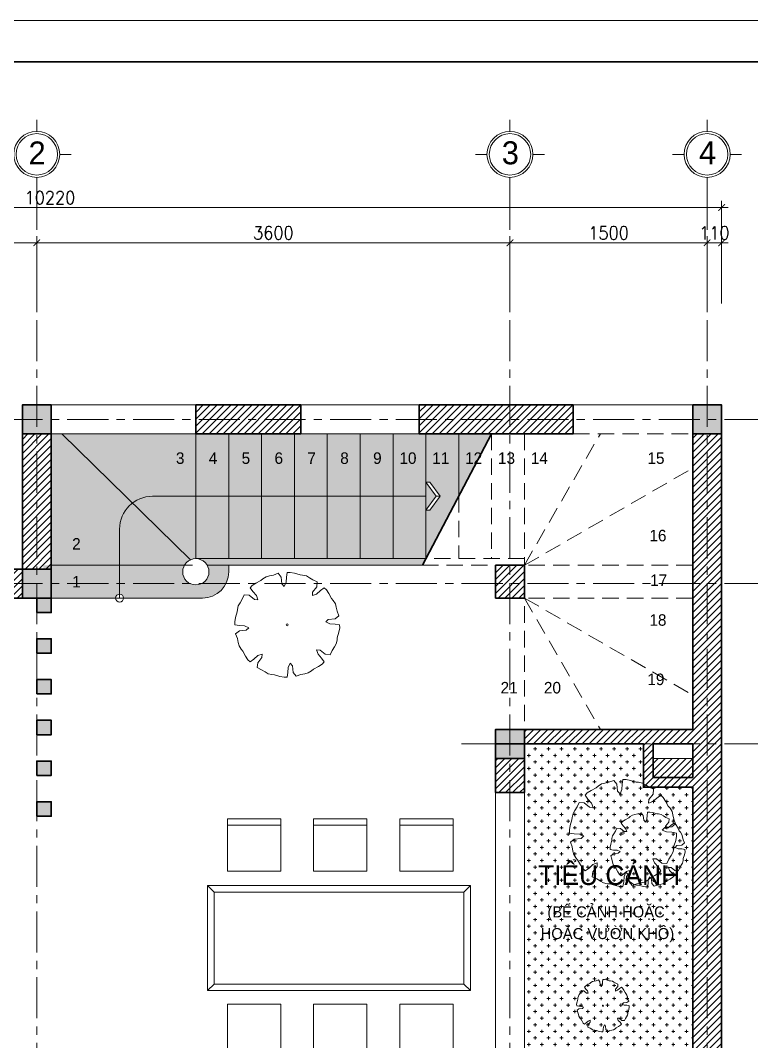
# Model space of a CAD drawing. Header units: millimetres. Extents: x -529782 to -142003, y -492574 to -273331.
# Drawn here: x -260328 to -254766, y -383213 to -375441 of the extents above; entities that cross this region are included whole.
import ezdxf
from ezdxf.enums import TextEntityAlignment as Align

# ---------------------------------------------------------------- set-up
doc = ezdxf.new("R2010")
doc.units = ezdxf.units.MM
doc.header["$LTSCALE"] = 500
doc.header["$MEASUREMENT"] = 0
doc.header["$PDMODE"] = 3
doc.linetypes.add('CENTER', pattern=[2, 1.25, -0.25, 0.25, -0.25])
doc.linetypes.add('HIDDEN', pattern=[0.375, 0.25, -0.125])
doc.layers.get('0').update_dxf_attribs({"linetype": 'CONTINUOUS', "lineweight": 13})
doc.layers.get('Defpoints').update_dxf_attribs({"color": 255, "linetype": 'CONTINUOUS', "lineweight": 13})
for name, color, linetype, lineweight in [('1.cat 30', 30, 'CONTINUOUS', 35), ('1.cot', 2, 'CONTINUOUS', 35), ('2.thay 145', 145, 'CONTINUOUS', 18), ('3.manh 08', 8, 'CONTINUOUS', 9), ('4.dim 08', 8, 'CONTINUOUS', 13), ('6.khuat 75', 75, 'HIDDEN', 18), ('7.tim 67', 67, 'CENTER', 9), ('8.vat lieu 08', 8, 'CONTINUOUS', 5), ('9.text \xad white', 7, 'CONTINUOUS', 15), ('CA.thay 145', 145, 'CONTINUOUS', 18), ('noithat', 15, 'CONTINUOUS', 9)]:
    doc.layers.add(name, color=color, linetype=linetype, lineweight=lineweight)
doc.styles.add('CA.JSC1', font='')
doc.styles.get("Standard").update_dxf_attribs({"font": 'txt.shx', "width": 0.9})
doc.styles.add('VnAvantH', font='')
doc.styles.get('CA.JSC1').set_extended_font_data('.VnAvantH')
doc.styles.get('VnAvantH').set_extended_font_data('.VnAvantH')
doc.dimstyles.new('CA 50', dxfattribs={"dimscale": 0, "dimtxt": 100, "dimasz": 50, "dimexe": 50, "dimexo": 0, "dimgap": 25, "dimtad": 1, "dimdec": 0, "dimzin": 0, "dimdsep": 46, "dimtxsty": 'Standard', "dimblk": 'ARCHTICK', "dimcen": 0.09, "dimdle": 50, "dimclrd": 256, "dimclre": 256, "dimclrt": 7, "dimadec": 0, "dimazin": 0, "dimtfac": 1, "dimtdec": 0, "dimtix": 1, "dimtmove": 2, "dimatfit": 3, "dimldrblk": 'DOT', "dimfxl": 1, "dimtolj": 1, "dimtzin": 0, "dimarcsym": 0})
pattern_1 = [(45, (0, 0), (-26.51650429449553, 26.51650429449553), [])]

# ---------------------------------------------------------------- blocks, each defined once
blk = doc.blocks.new('mui ten')
at = {"layer": '2.thay 145', "color": 2}
for points in [[(215.9530817739433, 213.65967309798), (154.2804254583607, 213.65967309798), (0, 0), (61.67265631558257, 0)], [(61.67265631558257, 0), (0, 0), (154.2804254583607, -213.6596730979509), (215.9530817739433, -213.6596730979509)]]:
    blk.add_lwpolyline(points, close=True, dxfattribs=at)
blk = doc.blocks.new('A$C46190709')
at = {"layer": 'noithat'}
for p, q in [((151.6996970623732, 1411.058481153101), (151.6996970623732, 1811.308481153101)), ((151.6996970623732, 1811.308481153101), (556.389697059989, 1811.308481153101)), ((556.389697059989, 1811.308481153101), (556.389697059989, 1411.058481153101)), ((806.4235157519579, 1411.058481153101), (806.4235157519579, 1811.308481153101)), ((806.4235157519579, 1811.308481153101), (1211.113515749574, 1811.308481153101)), ((1211.113515749574, 1811.308481153101), (1211.113515749574, 1411.058481153101)), ((1463.147334441543, 1411.058481153101), (1463.147334441543, 1811.308481153101)), ((1463.147334441543, 1811.308481153101), (1867.837334439158, 1811.308481153101)), ((1867.837334439158, 1811.308481153101), (1867.837334439158, 1411.058481153101)), ((151.6996970623732, 1761.308481153101), (556.389697059989, 1761.308481153101)), ((806.4235157519579, 1761.308481153101), (1211.113515749574, 1761.308481153101)), ((1463.147334441543, 1761.308481153101), (1867.837334439158, 1761.308481153101)), ((556.389697059989, 1411.058481153101), (151.6996970623732, 1411.058481153101)), ((1211.113515749574, 1411.058481153101), (806.4235157519579, 1411.058481153101)), ((1867.837334439158, 1411.058481153101), (1463.147334441543, 1411.058481153101)), ((3.938376903533936e-05, 1303.521047540009), (50.00003938376904, 1253.521047540009)), ((3.938376903533936e-05, 503.1370746046305), (3.938376903533936e-05, 1303.521047540009)), ((3.938376903533936e-05, 1303.521047540009), (2000.08820720017, 1303.521047540009)), ((50.00003938376904, 553.1370746046305), (50.00003938376904, 1253.521047540009)), ((50.00003938376904, 1253.521047540009), (1950.08820720017, 1253.521047540009)), ((1950.08820720017, 1253.521047540009), (2000.08820720017, 1303.521047540009)), ((1950.08820720017, 1253.521047540009), (1950.08820720017, 553.1370746046305)), ((2000.08820720017, 1303.521047540009), (2000.08820720017, 503.1370746046305)), ((3.938376903533936e-05, 503.1370746046305), (50.00003938376904, 553.1370746046305)), ((1950.08820720017, 553.1370746046305), (50.00003938376904, 553.1370746046305)), ((2000.08820720017, 503.1370746046305), (1950.08820720017, 553.1370746046305)), ((2000.08820720017, 503.1370746046305), (3.938376903533936e-05, 503.1370746046305)), ((151.6996970623732, 400.250007789582), (151.6996970623732, 7.789582014083862e-06)), ((556.389697059989, 400.250007789582), (151.6996970623732, 400.250007789582)), ((556.389697059989, 7.789582014083862e-06), (556.389697059989, 400.250007789582)), ((806.4235157519579, 400.250007789582), (806.4235157519579, 7.789582014083862e-06)), ((1211.113515749574, 400.250007789582), (806.4235157519579, 400.250007789582)), ((1211.113515749574, 7.789582014083862e-06), (1211.113515749574, 400.250007789582)), ((1463.147334441543, 400.250007789582), (1463.147334441543, 7.789582014083862e-06)), ((1867.837334439158, 400.250007789582), (1463.147334441543, 400.250007789582)), ((1867.837334439158, 7.789582014083862e-06), (1867.837334439158, 400.250007789582)), ((151.6996970623732, 50.00000778958201), (556.389697059989, 50.00000778958201)), ((151.6996970623732, 7.789582014083862e-06), (556.389697059989, 7.789582014083862e-06)), ((806.4235157519579, 50.00000778958201), (1211.113515749574, 50.00000778958201)), ((806.4235157519579, 7.789582014083862e-06), (1211.113515749574, 7.789582014083862e-06)), ((1463.147334441543, 50.00000778958201), (1867.837334439158, 50.00000778958201)), ((1463.147334441543, 7.789582014083862e-06), (1867.837334439158, 7.789582014083862e-06))]:
    blk.add_line(p, q, dxfattribs=at)
blk = doc.blocks.new('A$C4C885104')
at = {"color": 116}
for p, q in [((353.90112221241, 1131.769455332309), (316.8008278906345, 1108.683531083167)), ((391.9539651125669, 1141.274789348245), (353.90112221241, 1131.769455332309)), ((436.6658100187778, 1150.784047540277), (391.9539651125669, 1141.274789348245)), ((488.6582685410976, 1170.073332030326), (436.6658100187778, 1150.784047540277)), ((523.2338181063533, 1127.694199115038), (488.6582685410976, 1170.073332030326)), ((530.8443866893649, 1051.643678631634), (523.2338181063533, 1127.694199115038)), ((582.2152336016297, 1127.694199115038), (579.362497895956, 1069.298544041812)), ((590.7773687541485, 1179.303973764181), (582.2152336016297, 1127.694199115038)), ((626.0363964810967, 1180.779463738203), (590.9718065112829, 1179.016527913511)), ((674.1872363835573, 1171.091655563563), (626.0363964810967, 1180.779463738203)), ((735.6963426545262, 1151.897532328963), (674.1872363835573, 1171.091655563563)), ((763.951683267951, 1150.556445363909), (735.6963426545262, 1151.897532328963)), ((806.5286409407854, 1140.67340945825), (763.951683267951, 1150.556445363909)), ((840.1634260341525, 1120.514920104295), (806.5286409407854, 1140.67340945825)), ((197.8864303231239, 1032.629086423665), (174.3408041521907, 1006.611803103238)), ((238.7920089364052, 1059.793210025877), (197.8864303231239, 1032.629086423665)), ((295.8722552955151, 1089.668938875198), (238.7920089364052, 1059.793210025877)), ((316.8008278906345, 1108.683531083167), (295.8722552955151, 1089.668938875198)), ((558.4339253008366, 1023.12375240773), (530.8443866893649, 1051.643678631634)), ((579.362497895956, 1069.298544041812), (558.4339253008366, 1023.12375240773)), ((878.5079255625606, 1095.650363322347), (840.1634260341525, 1120.514920104295)), ((874.9314493313432, 959.0203841254115), (923.3798379153013, 1018.174386106431)), ((928.9252418875694, 1072.564439073205), (878.5079255625606, 1095.650363322347)), ((923.3798379153013, 1018.174386106431), (928.9252418875694, 1072.564439073205)), ((108.3223132416606, 928.0125306583941), (85.21269899606705, 877.6437764950097)), ((162.7678298652172, 922.4715949036181), (108.3223132416606, 928.0125306583941)), ((221.9800174385309, 874.0717957802117), (162.7678298652172, 922.4715949036181)), ((174.0000470802188, 1006.677533041686), (204.473745688796, 964.1375089287758)), ((204.473745688796, 964.1375089287758), (243.7894519716501, 920.8273653835058)), ((243.7894519716501, 920.8273653835058), (261.6728151217103, 873.3919323831797)), ((874.2528812214732, 919.3636479377747), (874.9314493313432, 959.0203841254115)), ((921.7349730953574, 937.2313998639584), (874.2528812214732, 919.3636479377747)), ((965.0867357477546, 976.5084720775485), (921.7349730953574, 937.2313998639584)), ((1007.667621448636, 1006.950263235718), (965.0867357477546, 976.5084720775485)), ((1033.645683541894, 983.0893143303692), (1007.60379087925, 1006.611803103238)), ((1060.835544556379, 942.2219700105488), (1033.645683541894, 983.0893143303692)), ((1090.742624059319, 885.1997763514519), (1060.835544556379, 942.2219700105488)), ((40.14733090251684, 805.732280086726), (30.25457375496626, 763.201085370034)), ((60.3266307413578, 839.3359756208956), (40.14733090251684, 805.732280086726)), ((85.21269899606705, 877.6437764950097), (60.3266307413578, 839.3359756208956)), ((261.6728151217103, 873.3919323831797), (221.9800174385309, 874.0717957802117)), ((1109.77395555377, 864.2937315702438), (1090.742624059319, 885.1997763514519)), ((1132.883569799364, 827.2289132736623), (1109.77395555377, 864.2937315702438)), ((1142.400217555463, 789.2124824263155), (1132.883569799364, 827.2289132736623)), ((1151.916865311563, 744.5465362593532), (1142.400217555463, 789.2124824263155)), ((28.91413167864084, 734.9715481288731), (9.701128542423248, 673.5248466357589)), ((30.25457375496626, 763.201085370034), (28.91413167864084, 734.9715481288731)), ((1128.806269057095, 658.0616332218051), (1171.226105317473, 692.6051687821746)), ((1171.226105317473, 692.6051687821746), (1151.916865311563, 744.5465362593532)), ((9.701128542423248, 673.5248466357589), (-0.0001368746161460876, 625.4213227592409)), ((-0.0001368746161460876, 625.4213227592409), (1.766497045755386, 590.3902083970606)), ((1.480732470750809, 590.1949806697667), (53.13734395802021, 581.641259200871)), ((53.13734395802021, 581.641259200871), (111.5924027115107, 578.7913267724216)), ((111.5924027115107, 578.7913267724216), (157.8126132115722, 557.8823388591409)), ((1024.130999803543, 622.8980779387057), (1052.678979061544, 650.456581171602)), ((1070.351210311055, 601.9881089814007), (1024.130999803543, 622.8980779387057)), ((1052.678979061544, 650.456581171602), (1128.806269057095, 658.0616332218051)), ((1128.806269057095, 599.138176549226), (1070.351210311055, 601.9881089814007)), ((1180.463862560689, 590.5844550840557), (1128.806269057095, 599.138176549226)), ((1181.943749897182, 555.3581129908562), (1180.17711597681, 590.3902083970606)), ((53.13734395802021, 522.7187835760415), (10.71848971396685, 488.175248015672)), ((10.71848971396685, 488.175248015672), (30.02674770355225, 436.2338805347681)), ((129.2646339610219, 530.322854578495), (53.13734395802021, 522.7187835760415)), ((157.8126132115722, 557.8823388591409), (129.2646339610219, 530.322854578495)), ((1153.030463352799, 445.8078876212239), (1172.243466481566, 507.2545891180634)), ((1172.243466481566, 507.2545891180634), (1181.943749897182, 555.3581129908562)), ((30.02674770355225, 436.2338805347681), (39.54339545965195, 391.5669533237815)), ((39.54339545965195, 391.5669533237815), (49.06004321575165, 353.5505224764347)), ((49.06004321575165, 353.5505224764347), (72.17063947021961, 316.4857041798532)), ((1096.731896027923, 303.1366402991116), (1121.616982273757, 341.4434601292014)), ((1121.616982273757, 341.4434601292014), (1141.796282112598, 375.0471556670964)), ((1141.796282112598, 375.0471556670964), (1151.689039260149, 417.5783503837883)), ((1151.689039260149, 417.5783503837883), (1153.030463352799, 445.8078876212239)), ((72.17063947021961, 316.4857041798532), (91.20197096467018, 295.5796593986452)), ((91.20197096467018, 295.5796593986452), (121.1090504676104, 238.5574657395482)), ((121.1090504676104, 238.5574657395482), (148.2979294732213, 197.691102463752)), ((216.8568772748113, 204.2719447165728), (260.2096219360828, 243.5490169301629)), ((260.2096219360828, 243.5490169301629), (307.691713809967, 261.4157878160477)), ((307.691713809967, 261.4157878160477), (307.0131456926465, 221.7590516246855)), ((920.2707979008555, 307.3875033706427), (959.9635955765843, 306.7076399698853)), ((938.1541610509157, 259.9520703665912), (920.2707979008555, 307.3875033706427)), ((977.4698673337698, 216.6419268213212), (938.1541610509157, 259.9520703665912)), ((959.9635955765843, 306.7076399698853), (1019.175783157349, 258.3088218942285)), ((1019.175783157349, 258.3088218942285), (1073.621299773455, 252.7669050954282)), ((1073.621299773455, 252.7669050954282), (1096.731896027923, 303.1366402991116)), ((148.2979294732213, 197.691102463752), (174.3408041521907, 174.167632650584)), ((174.2759915664792, 173.829172514379), (216.8568772748113, 204.2719447165728)), ((258.5637750998139, 162.6050496473908), (253.0183711349964, 108.2149966806173)), ((307.0131456926465, 221.7590516246855), (258.5637750998139, 162.6050496473908)), ((602.5820971354842, 111.4808917082846), (623.5106697231531, 157.6566643863916)), ((623.5106697231531, 157.6566643863916), (651.0992263332009, 129.1367381624877)), ((651.0992263332009, 129.1367381624877), (658.709794908762, 53.08523663878441)), ((886.0723397284746, 91.11049687862396), (943.1516040787101, 120.9872067682445)), ((943.1516040787101, 120.9872067682445), (984.0571826919913, 148.1503493264318)), ((1007.943565934896, 174.1019027121365), (977.4698673337698, 216.6419268213212)), ((984.0571826919913, 148.1503493264318), (1007.60379087925, 174.167632650584)), ((253.0183711349964, 108.2149966806173), (303.4356874525547, 85.12907242774963)), ((303.4356874525547, 85.12907242774963), (341.7801869884133, 60.26451564580202)), ((341.7801869884133, 60.26451564580202), (375.4159540832043, 40.10700733587146)), ((375.4159540832043, 40.10700733587146), (417.9919297471642, 30.22397143021226)), ((417.9919297471642, 30.22397143021226), (446.2482523694634, 28.88190342113376)), ((446.2482523694634, 28.88190342113376), (507.7573586478829, 9.688761230558157)), ((507.7573586478829, 9.688761230558157), (555.9072165340185, -2.798810601234436e-05)), ((555.9072165340185, -2.798810601234436e-05), (590.9718065112829, 1.763888884335756)), ((591.1672262698412, 1.476443029940128), (599.7283794134855, 53.08523663878441)), ((599.7283794134855, 53.08523663878441), (602.5820971354842, 111.4808917082846)), ((658.709794908762, 53.08523663878441), (693.2863264903426, 10.70610371977091)), ((693.2863264903426, 10.70610371977091), (745.2787850052118, 29.99636925384402)), ((745.2787850052118, 29.99636925384402), (789.9896479025483, 39.50464640185237)), ((789.9896479025483, 39.50464640185237), (828.0424908101559, 49.00998041778803)), ((828.0424908101559, 49.00998041778803), (865.1437671333551, 72.09688571467996)), ((865.1437671333551, 72.09688571467996), (886.0723397284746, 91.11049687862396))]:
    blk.add_line(p, q, dxfattribs=at)
blk.add_ellipse((590.9718065112829, 590.3902083970606), major_axis=(-12.27511061385772, 5.040717177489792e-09), ratio=0.9990173375210415, dxfattribs=at)
blk = doc.blocks.new('khung co loan')
at = {"layer": '1.cat 30'}
blk.add_lwpolyline([(1158.281703106128, -14553.47590842255), (1158.281703106128, -303.4759079545038), (20658.28170374641, -303.4759079545038), (20658.28170374641, -14553.47590842255)], close=True, dxfattribs=at)
at = {"layer": '3.manh 08'}
blk.add_lwpolyline([(0, -14850.00000048772), (21000.00000000023, -14850.00000048772), (21000.00000000023, -4.877219907939434e-07), (0, -4.877219907939434e-07)], close=True, dxfattribs=at)
blk = doc.blocks.new('A$C41BA5761')
at = {"layer": '2.thay 145'}
blk.add_lwpolyline([(839.9994073519047, 524.9998310285737, -3898660.642287513), (839.9994073521084, 525.0001542164828, 1.154242490888426e-06), (839.9994073524431, 524.9999926225864, 1.154242490888426e-06)], format="xyb", dxfattribs=at)
at = {"layer": '3.manh 08'}
for p, q in [((524.9994049160159, 1050.000159478077), (524.9994049160159, 875.0001713204256)), ((174.9994048396911, 525.0001523148676), (-0.000583361616008915, 525.0001523148676)), ((874.9994049923262, 525.0001523148676), (1049.999393193633, 525.0001523148676)), ((524.9994049160159, 0.0001831847475841641), (524.9994049160159, 175.000171342399))]:
    blk.add_line(p, q, dxfattribs=at)
blk.add_arc((524.9994049160159, 525.0001713313977), 349.9999999890093, 359.9999968883953, 359.9999381014106, dxfattribs=at)
blk = doc.blocks.new('_ArchTick')
at = {"color": 1, "linetype": 'ByBlock', "const_width": 0.150000081}
blk.add_lwpolyline([(-0.5000002699998731, -0.5000002699998731), (0.5000002699998731, 0.5000002699998731)], dxfattribs=at)
blk = doc.blocks.new('*D629')
at = {"layer": '7.tim 67', "linetype": 'Continuous', "lineweight": -2, "transparency": 16777216}
for p, q in [((110.0000000000582, 2022.499999999942), (110.0000000000582, 2533.999999999942)), ((5010.000000000058, 2022.499999999942), (5010.000000000058, 2533.999999999942)), ((60.00000000005824, 2483.999999999942), (5060.000000000058, 2483.999999999942))]:
    blk.add_line(p, q, dxfattribs=at)
at = {"layer": 'Defpoints', "color": 0, "linetype": 'Continuous', "transparency": 16777216}
for p in [(5010.000000000058, 2483.999999999942), (110.0000000000582, 2022.499999999942), (5010.000000000058, 2022.499999999942)]:
    blk.add_point(p, dxfattribs=at)
at = {"layer": '7.tim 67', "linetype": 'Continuous', "lineweight": -2, "transparency": 16777216, "xscale": 50, "yscale": 50, "zscale": 50, "rotation": 180}
blk.add_blockref('_ArchTick', (110.0000000000582, 2483.999999999942), dxfattribs=at)
at = {"layer": '7.tim 67', "linetype": 'Continuous', "lineweight": -2, "transparency": 16777216, "xscale": 50, "yscale": 50, "zscale": 50}
blk.add_blockref('_ArchTick', (5010.000000000058, 2483.999999999942), dxfattribs=at)
at = {"layer": '7.tim 67', "color": 7, "linetype": 'Continuous', "transparency": 16777216, "insert": (2560.000000000058, 2558.999999999942), "char_height": 100, "attachment_point": 5}
blk.add_mtext('\\A1;4900', dxfattribs=at)
blk = doc.blocks.new('_DOT')
at = {"color": 1, "linetype": 'ByBlock'}
blk.add_line((-0.5, 0), (-1, 0), dxfattribs=at)
at = {"color": 1, "linetype": 'ByBlock', "const_width": 0.5}
blk.add_lwpolyline([(-0.25, 0, 1), (0.25, 0, 1)], format="xyb", close=True, dxfattribs=at)
blk = doc.blocks.new('*D630')
at = {"layer": '7.tim 67', "linetype": 'Continuous', "lineweight": -2, "transparency": 16777216}
for p, q in [((5010.000000000058, 2022.499999999942), (5010.000000000058, 2533.999999999942)), ((8609.999999999302, 2022.499999999942), (8609.999999999302, 2533.999999999942)), ((4960.000000000058, 2483.999999999942), (8659.999999999302, 2483.999999999942))]:
    blk.add_line(p, q, dxfattribs=at)
at = {"layer": 'Defpoints', "color": 0, "linetype": 'Continuous', "transparency": 16777216}
for p in [(8609.999999999302, 2483.999999999942), (5010.000000000058, 2022.499999999942), (8609.999999999302, 2022.499999999942)]:
    blk.add_point(p, dxfattribs=at)
at = {"layer": '7.tim 67', "linetype": 'Continuous', "lineweight": -2, "transparency": 16777216, "xscale": 50, "yscale": 50, "zscale": 50, "rotation": 180}
blk.add_blockref('_ArchTick', (5010.000000000058, 2483.999999999942), dxfattribs=at)
at = {"layer": '7.tim 67', "linetype": 'Continuous', "lineweight": -2, "transparency": 16777216, "xscale": 50, "yscale": 50, "zscale": 50}
blk.add_blockref('_ArchTick', (8609.999999999302, 2483.999999999942), dxfattribs=at)
at = {"layer": '7.tim 67', "color": 7, "linetype": 'Continuous', "transparency": 16777216, "insert": (6809.99999999968, 2558.999999999942), "char_height": 100, "attachment_point": 5}
blk.add_mtext('\\A1;3600', dxfattribs=at)
blk = doc.blocks.new('*D631')
at = {"layer": '7.tim 67', "linetype": 'Continuous', "lineweight": -2, "transparency": 16777216}
for p, q in [((8609.999999999302, 2022.499999999942), (8609.999999999302, 2533.999999999942)), ((10110.00000000006, 2022.499999999942), (10110.00000000006, 2533.999999999942)), ((8559.999999999302, 2483.999999999942), (10160.00000000006, 2483.999999999942))]:
    blk.add_line(p, q, dxfattribs=at)
at = {"layer": 'Defpoints', "color": 0, "linetype": 'Continuous', "transparency": 16777216}
for p in [(10110.00000000006, 2483.999999999942), (8609.999999999302, 2022.499999999942), (10110.00000000006, 2022.499999999942)]:
    blk.add_point(p, dxfattribs=at)
at = {"layer": '7.tim 67', "linetype": 'Continuous', "lineweight": -2, "transparency": 16777216, "xscale": 50, "yscale": 50, "zscale": 50, "rotation": 180}
blk.add_blockref('_ArchTick', (8609.999999999302, 2483.999999999942), dxfattribs=at)
at = {"layer": '7.tim 67', "linetype": 'Continuous', "lineweight": -2, "transparency": 16777216, "xscale": 50, "yscale": 50, "zscale": 50}
blk.add_blockref('_ArchTick', (10110.00000000006, 2483.999999999942), dxfattribs=at)
at = {"layer": '7.tim 67', "color": 7, "linetype": 'Continuous', "transparency": 16777216, "insert": (9359.99999999968, 2558.999999999942), "char_height": 100, "attachment_point": 5}
blk.add_mtext('\\A1;1500', dxfattribs=at)
blk = doc.blocks.new('*D632')
at = {"layer": '7.tim 67', "linetype": 'Continuous', "lineweight": -2, "transparency": 16777216}
for p, q in [((10110.00000000006, 2022.499999999942), (10110.00000000006, 2533.999999999942)), ((10220.00000000006, 2022.499999999942), (10220.00000000006, 2533.999999999942)), ((10110.00000000006, 2483.999999999942), (10060.00000000006, 2483.999999999942)), ((10110.00000000006, 2483.999999999942), (10220.00000000006, 2483.999999999942)), ((10220.00000000006, 2483.999999999942), (10270.00000000006, 2483.999999999942))]:
    blk.add_line(p, q, dxfattribs=at)
at = {"layer": 'Defpoints', "color": 0, "linetype": 'Continuous', "transparency": 16777216}
for p in [(10220.00000000006, 2483.999999999942), (10110.00000000006, 2022.499999999942), (10220.00000000006, 2022.499999999942)]:
    blk.add_point(p, dxfattribs=at)
at = {"layer": '7.tim 67', "linetype": 'Continuous', "lineweight": -2, "transparency": 16777216, "xscale": 50, "yscale": 50, "zscale": 50}
blk.add_blockref('_ArchTick', (10110.00000000006, 2483.999999999942), dxfattribs=at)
at = {"layer": '7.tim 67', "linetype": 'Continuous', "lineweight": -2, "transparency": 16777216, "xscale": 50, "yscale": 50, "zscale": 50, "rotation": 180}
blk.add_blockref('_ArchTick', (10220.00000000006, 2483.999999999942), dxfattribs=at)
at = {"layer": '7.tim 67', "color": 7, "linetype": 'Continuous', "transparency": 16777216, "insert": (10165.00000000006, 2558.999999999942), "char_height": 100, "attachment_point": 5}
blk.add_mtext('\\A1;110', dxfattribs=at)
blk = doc.blocks.new('*D633')
at = {"layer": '7.tim 67', "linetype": 'Continuous', "lineweight": -2, "transparency": 16777216}
for p, q in [((5.820766091346741e-11, 2022.499999999942), (5.825542213863416e-11, 2802.499999999942)), ((10220.00000000006, 2022.499999999942), (10220.00000000006, 2802.499999999942)), ((-49.99999999994175, 2752.499999999942), (10270.00000000006, 2752.499999999942))]:
    blk.add_line(p, q, dxfattribs=at)
at = {"layer": 'Defpoints', "color": 0, "linetype": 'Continuous', "transparency": 16777216}
for p in [(10220.00000000006, 2752.499999999942), (5.820766091346741e-11, 2022.499999999942), (10220.00000000006, 2022.499999999942)]:
    blk.add_point(p, dxfattribs=at)
at = {"layer": '7.tim 67', "linetype": 'Continuous', "lineweight": -2, "transparency": 16777216, "xscale": 50, "yscale": 50, "zscale": 50, "rotation": 180}
blk.add_blockref('_ArchTick', (5.825236052163629e-11, 2752.499999999942), dxfattribs=at)
at = {"layer": '7.tim 67', "linetype": 'Continuous', "lineweight": -2, "transparency": 16777216, "xscale": 50, "yscale": 50, "zscale": 50}
blk.add_blockref('_ArchTick', (10220.00000000006, 2752.499999999942), dxfattribs=at)
at = {"layer": '7.tim 67', "color": 7, "linetype": 'Continuous', "transparency": 16777216, "insert": (5110.000000000058, 2827.499999999942), "char_height": 100, "attachment_point": 5}
blk.add_mtext('\\A1;10220', dxfattribs=at)
blk = doc.blocks.new('sdfdggh')
at = {"layer": '7.tim 67', "ltscale": 0.5}
for p, q in [((5010.000000000058, 2894.499999999942), (5010.000000000058, -9823.000000000058)), ((8609.999999999302, 2894.499999999942), (8609.999999999302, -9823.000000000058)), ((10110.00000000006, 2894.499999999942), (10110.00000000006, -9823.000000000058)), ((12554.49999999994, 1140.000000000058), (-2632.000000000058, 1140.000000000058)), ((12554.49999999994, -110), (-2632.000000000058, -110)), ((12554.49999999994, -1329.999999999942), (8221.499999999942, -1329.999999999942))]:
    blk.add_line(p, q, dxfattribs=at)
at = {"layer": '2.thay 145', "xscale": 0.5, "yscale": 0.5, "zscale": 0.5}
for p in [(4747.500297542021, 2894.499908407568), (8347.500297541264, 2894.499908407568), (9847.500297542021, 2894.499908407568)]:
    blk.add_blockref('A$C41BA5761', p, dxfattribs=at)
at = {"layer": '9.text \xad white', "style": 'CA.JSC1'}
for s, p in [('2', (5012.750316522724, 3168.749930287537)), ('3', (8612.750316521968, 3168.749930287537)), ('4', (10112.75031652272, 3168.749930287537))]:
    blk.add_text(s, height=174.9999882000658, dxfattribs=at).set_placement(p, align=Align.MIDDLE)
at = {"layer": '7.tim 67', "color": 9, "linetype": 'Continuous'}
for base, p1, p2, picture, middle in [((10220.00000000006, 2752.499999999942), (5.820766091346741e-11, 2022.499999999942), (10220.00000000006, 2022.499999999942), '*D633', (5110.000000000058, 2827.499999999942)), ((5010.000000000058, 2483.999999999942), (110.0000000000582, 2022.499999999942), (5010.000000000058, 2022.499999999942), '*D629', (2560.000000000058, 2558.999999999942)), ((8609.999999999302, 2483.999999999942), (5010.000000000058, 2022.499999999942), (8609.999999999302, 2022.499999999942), '*D630', (6809.99999999968, 2558.999999999942)), ((10110.00000000006, 2483.999999999942), (8609.999999999302, 2022.499999999942), (10110.00000000006, 2022.499999999942), '*D631', (9359.99999999968, 2558.999999999942)), ((10220.00000000006, 2483.999999999942), (10110.00000000006, 2022.499999999942), (10220.00000000006, 2022.499999999942), '*D632', (10165.00000000006, 2558.999999999942))]:
    dim = blk.add_linear_dim(base=base, p1=p1, p2=p2, dimstyle='CA 50', override={"dimscale": 1}, dxfattribs=at)
    dim.commit()
    dim.dimension.update_dxf_attribs({"geometry": picture, "text_midpoint": middle})

msp = doc.modelspace()

# ---------------------------------------------------------------- hatches: boundary and pattern name
at = {"layer": '1.cot'}
for points in [[(-260093.8179060325, -378367.4999999998), (-260313.8179060325, -378367.4999999998), (-260313.8179060325, -378587.4999999998), (-260093.8179060325, -378587.4999999998)], [(-254993.8179060325, -378367.4999999998), (-255213.8179060325, -378367.4999999998), (-255213.8179060325, -378587.4999999998), (-254993.8179060325, -378587.4999999998)], [(-260093.8179060325, -379617.4999999998), (-260313.8179060325, -379617.4999999998), (-260313.8179060325, -379837.4999999998), (-260093.8179060325, -379837.4999999998)], [(-256493.8179060341, -380837.4999999998), (-256713.8179060341, -380837.4999999998), (-256713.8179060341, -381057.4999999998), (-256493.8179060341, -381057.4999999998)]]:
    msp.add_hatch(color=256, dxfattribs=at).paths.add_polyline_path(points)
h = msp.add_hatch(color=256, dxfattribs=at)
h.paths.add_polyline_path([(-260093.8179060325, -379837.4999999998), (-260203.8179060325, -379837.4999999998), (-260203.8179060325, -379947.4999999998), (-260093.8179060325, -379947.4999999998)])
h.paths.add_polyline_path([(-260093.8179060325, -380147.4999999998), (-260203.8179060325, -380147.4999999998), (-260203.8179060325, -380257.4999999998), (-260093.8179060325, -380257.4999999998)])
h.paths.add_polyline_path([(-260093.8179060325, -380457.4999999998), (-260203.8179060325, -380457.4999999998), (-260203.8179060325, -380567.4999999998), (-260093.8179060325, -380567.4999999998)])
h.paths.add_polyline_path([(-260093.8179060325, -380767.4999999998), (-260203.8179060325, -380767.4999999998), (-260203.8179060325, -380877.4999999998), (-260093.8179060325, -380877.4999999997)])
h.paths.add_polyline_path([(-260093.8179060325, -381077.4999999998), (-260203.8179060325, -381077.4999999997), (-260203.8179060325, -381187.4999999998), (-260093.8179060325, -381187.4999999998)])
h.paths.add_polyline_path([(-260093.8179060325, -381387.4999999998), (-260203.8179060325, -381387.4999999998), (-260203.8179060325, -381497.4999999998), (-260093.8179060325, -381497.4999999998)])
at = {"layer": '8.vat lieu 08'}
h = msp.add_hatch(dxfattribs=at)
h.set_pattern_fill('ANSI31', color=256, scale=300, style=0)
h.set_pattern_definition(pattern_1)
h.paths.add_polyline_path([(-260093.8179060325, -378587.4999999998), (-260313.8179060325, -378587.4999999997), (-260313.8179060325, -379617.4999999998), (-260093.8179060325, -379617.4999999998)])
h.paths.add_polyline_path([(-258193.8179060324, -378367.4999999998), (-258993.8179060325, -378367.4999999998), (-258993.8179060326, -378587.4999999997), (-258193.8179060323, -378587.4999999998)])
h.paths.add_polyline_path([(-256123.8179060323, -378367.4999999998), (-257293.8179060323, -378367.4999999997), (-257293.8179060324, -378587.4999999998), (-256123.8179060324, -378587.4999999998)])
h = msp.add_hatch(dxfattribs=at)
h.set_pattern_fill('DOTS', color=250, scale=500, angle=-2.544443745170813e-14, style=0)
h.set_pattern_definition([(360, (57460.68209396748, 3915), (15.62500000000001, 31.24999999999999), [0, -31.25])])
h.paths.add_polyline_path([(-258743.8179060323, -379637.4999999997), (-258743.8179060323, -379587.4999999999), (-258907.2153656542, -379587.4999999998, -0.1316524975875734), (-258893.8179060326, -379637.4999999999, -1), (-259093.8179060326, -379637.4999999999, -0.1316524975877214), (-259080.420446411, -379587.4999999998), (-259573.8179060326, -379587.4999999998), (-259573.8179060326, -379807.4999999998, -0.4142135623725268), (-259543.8179060326, -379837.4999999997), (-258943.8179060323, -379837.4999999997, 0.414213562373113)])
h.paths.add_polyline_path([(-259476.3528349694, -379114.4265402577, 0.2327091017621366), (-259573.8179060326, -379312.4999999998), (-259573.8179060326, -379587.4999999998), (-259080.420446411, -379587.4999999998, -0.1554830658277865), (-259035.5236700032, -379546.611996107)])
h.paths.add_polyline_path([(-259573.8179060325, -379587.4999999998), (-260153.8179060326, -379587.4999999998), (-260153.8179060326, -379837.4999999998), (-259603.8179060326, -379837.4999999998, -0.4142135623730951), (-259573.8179060326, -379807.4999999998)])
h.paths.add_polyline_path([(-258993.8179060325, -378587.4999999998), (-259143.8179060325, -378587.4999999998), (-260013.8179060324, -378587.4999999998), (-259476.3528349694, -379114.4265402577, -0.1655471602459736), (-259323.8179060325, -379062.4999999998), (-258993.8179060325, -379062.4999999998)])
h.paths.add_polyline_path([(-258993.8179060326, -379062.4999999998), (-259323.8179060326, -379062.4999999998, 0.1655471602459736), (-259476.3528349695, -379114.4265402577), (-259035.5236700032, -379546.611996107, -0.1079680106418736), (-258993.8179060325, -379537.4999999999)])
h.paths.add_polyline_path([(-258743.8179060323, -378587.4999999998), (-258993.8179060325, -378587.4999999998), (-258993.8179060325, -379062.4999999998), (-258743.8179060323, -379062.4999999997)])
h.paths.add_polyline_path([(-258743.8179060323, -379062.4999999998), (-258993.8179060325, -379062.4999999998), (-258993.8179060325, -379537.4999999998), (-258743.8179060322, -379537.4999999998)])
h.paths.add_polyline_path([(-258493.8179060323, -379062.4999999998), (-258743.8179060323, -379062.4999999998), (-258743.8179060323, -379537.4999999998), (-258493.8179060324, -379537.4999999998)])
h.paths.add_polyline_path([(-258493.8179060323, -378587.4999999998), (-258743.8179060324, -378587.4999999998), (-258743.8179060324, -379062.4999999999), (-258493.8179060324, -379062.4999999998)])
h.paths.add_polyline_path([(-258243.8179060324, -378587.4999999998), (-258493.8179060323, -378587.4999999997), (-258493.8179060323, -379062.4999999998), (-258243.8179060324, -379062.4999999998)])
h.paths.add_polyline_path([(-258243.8179060323, -379062.4999999998), (-258493.8179060323, -379062.4999999998), (-258493.8179060324, -379537.4999999998), (-258243.8179060324, -379537.4999999998)])
h.paths.add_polyline_path([(-257993.8179060324, -378587.4999999998), (-258243.8179060323, -378587.4999999998), (-258243.8179060323, -379062.4999999999), (-257993.8179060323, -379062.4999999999)])
h.paths.add_polyline_path([(-257993.8179060324, -379062.4999999998), (-258243.8179060324, -379062.4999999998), (-258243.8179060324, -379537.4999999998), (-257993.8179060324, -379537.4999999998)])
h.paths.add_polyline_path([(-257743.8179060324, -378587.4999999998), (-257993.8179060324, -378587.4999999998), (-257993.8179060324, -379062.4999999999), (-257743.8179060324, -379062.4999999999)])
h.paths.add_polyline_path([(-257743.8179060323, -379062.4999999998), (-257993.8179060323, -379062.4999999998), (-257993.8179060323, -379537.4999999998), (-257743.8179060323, -379537.4999999998)])
h.paths.add_polyline_path([(-257493.8179060324, -378587.4999999998), (-257743.8179060323, -378587.4999999998), (-257743.8179060323, -379062.4999999999), (-257493.8179060324, -379062.4999999999)])
h.paths.add_polyline_path([(-257493.8179060323, -379062.4999999998), (-257743.8179060323, -379062.4999999998), (-257743.8179060324, -379537.4999999998), (-257493.8179060324, -379537.4999999998)])
h.paths.add_polyline_path([(-257243.8179060324, -378587.4999999998), (-257493.8179060324, -378587.4999999998), (-257493.8179060324, -379062.4999999999), (-257243.8179060324, -379062.4999999998)])
h.paths.add_polyline_path([(-257243.8179060323, -379062.4999999998), (-257493.8179060323, -379062.4999999998), (-257493.8179060324, -379537.4999999998), (-257243.8179060324, -379537.4999999998)])
h.paths.add_polyline_path([(-256993.8179060323, -378587.4999999998), (-257243.8179060324, -378587.4999999998), (-257243.8179060324, -378955.6701634508), (-257212.9815778745, -378955.6701634508), (-257135.8413651454, -379062.4999999998), (-257212.9815778746, -379169.3298365488), (-257243.8179060324, -379169.3298365487), (-257243.8179060324, -379537.4999999997), (-256993.8179060324, -379062.4999999998)])
h.paths.add_polyline_path([(-257243.8179060324, -378955.6701634508), (-257243.8179060324, -379169.3298365488), (-257166.6776933032, -379062.4999999998)], flags=17)
h.paths.add_polyline_path([(-256743.8179060323, -378587.4999999997), (-256993.8179060324, -378587.4999999998), (-256993.8179060324, -379062.4999999998)])
h.paths.add_polyline_path([(-257243.8179060324, -379537.4999999998), (-258993.8179060326, -379537.4999999998, -0.2679491924310968), (-258907.2153656542, -379587.4999999998), (-257270.1336955061, -379587.4999999998)])
h.paths.add_polyline_path([(-259956.7951597851, -379778.6205064542), (-259847.4057017552, -379778.6205064542), (-259847.4057017552, -379647.3705064548), (-259956.7951597851, -379647.3705064548)], flags=24)
h.paths.add_polyline_path([(-259957.1566105452, -379490.9819572143), (-259847.0442509951, -379490.9819572143), (-259847.0442509951, -379357.5632526544), (-259957.1566105452, -379357.5632526544)], flags=24)
h.paths.add_polyline_path([(-259168.0469773658, -378840.4337913187), (-259057.153884174, -378840.4337913187), (-259057.153884174, -378704.6728858335), (-259168.0469773658, -378704.6728858335)], flags=24)
h.paths.add_polyline_path([(-258917.2951597849, -378838.1205064542), (-258807.905701755, -378838.1205064542), (-258807.905701755, -378706.8705064548), (-258917.2951597849, -378706.8705064548)], flags=24)
h.paths.add_polyline_path([(-258667.6855266057, -378840.0723405586), (-258557.515334934, -378840.0723405586), (-258557.515334934, -378706.4801396339), (-258667.6855266057, -378706.4801396339)], flags=24)
h.paths.add_polyline_path([(-258417.6855266057, -378840.0723405586), (-258307.515334934, -378840.0723405586), (-258307.515334934, -378706.4801396339), (-258417.6855266057, -378706.4801396339)], flags=24)
h.paths.add_polyline_path([(-258167.2951597848, -378838.1205064542), (-258057.9057017549, -378838.1205064542), (-258057.9057017549, -378706.8705064548), (-258167.2951597848, -378706.8705064548)], flags=24)
h.paths.add_polyline_path([(-257918.0469773657, -378840.4337913187), (-257807.1538841739, -378840.4337913187), (-257807.1538841739, -378704.6728858335), (-257918.0469773657, -378704.6728858335)], flags=24)
h.paths.add_polyline_path([(-257667.6566105449, -378838.4819572143), (-257557.5442509948, -378838.4819572143), (-257557.5442509948, -378705.0632526544), (-257667.6566105449, -378705.0632526544)], flags=24)
h.paths.add_polyline_path([(-257468.0469773657, -378840.4337913187), (-257291.5144261438, -378840.4337913187), (-257291.5144261438, -378704.6728858335), (-257468.0469773657, -378704.6728858335)], flags=24)
h.paths.add_polyline_path([(-257217.2951597848, -378838.1205064542), (-257042.2662437248, -378838.1205064542), (-257042.2662437248, -378706.8705064548), (-257217.2951597848, -378706.8705064548)], flags=24)
h.paths.add_polyline_path([(-256967.6566105449, -378838.4819572143), (-256791.9047929647, -378838.4819572143), (-256791.9047929647, -378705.0632526544), (-256967.6566105449, -378705.0632526544)], flags=24)
edge = h.paths.add_edge_path()
edge.add_line((-260093.8179060325, -378587.4999999998), (-260093.8179060325, -379587.4999999998))
edge.add_line((-260093.8179060325, -379587.4999999998), (-259573.8179060326, -379587.4999999998))
edge.add_line((-259573.8179060326, -379587.4999999998), (-259573.8179060326, -379312.4999999998))
edge.add_arc((-259323.8179060326, -379312.4999999999), 250, 127.5996060084849, 179.9999999999733, ccw=False)
edge.add_line((-259476.3528349694, -379114.4265402578), (-260013.8179060324, -378587.4999999998))
edge.add_line((-260013.8179060324, -378587.4999999998), (-260093.8179060325, -378587.4999999998))
h = msp.add_hatch(dxfattribs=at)
h.set_pattern_fill('ANSI31', color=256, scale=300, style=0)
h.set_pattern_definition(pattern_1)
h.paths.add_polyline_path([(-254993.8179060325, -378587.4999999998), (-255213.8179060325, -378587.4999999998), (-255213.8179060325, -380837.4999999998), (-256493.8179060341, -380837.4999999998), (-256493.8179060341, -380947.4999999998), (-255588.8179060325, -380947.4999999998), (-255588.8179060325, -381277.4999999998), (-255213.8179060325, -381277.4999999999), (-255213.8179060323, -383817.4999999998), (-254993.8179060325, -383817.4999999998)])
h.paths.add_polyline_path([(-255213.8179060324, -381202.4999999998), (-255513.8179060325, -381202.4999999998), (-255513.8179060325, -380947.4999999997), (-255213.8179060324, -380947.4999999998)], flags=16)
h.paths.add_polyline_path([(-255213.8179060325, -381202.4999999998), (-255513.8179060325, -381202.4999999998), (-255513.8179060325, -381057.4999999997), (-255213.8179060325, -381057.4999999998)], flags=16)
h.paths.add_polyline_path([(-256493.8179060326, -381057.4999999998), (-256713.8179060335, -381057.4999999998), (-256713.8179060325, -381317.4999999998), (-256493.8179060326, -381317.4999999998)])
h.paths.add_polyline_path([(-256493.8179060325, -383617.4999999997), (-256713.8179060325, -383617.4999999998), (-256713.8179060325, -383817.4999999998), (-256493.8179060325, -383817.4999999998)])
h.paths.add_polyline_path([(-256493.8179060324, -379587.4999999997), (-256713.8179060326, -379587.4999999998), (-256713.8179060326, -379837.4999999999), (-256493.8179060324, -379837.4999999998)])
h = msp.add_hatch(dxfattribs=at)
h.set_pattern_fill('ANSI31', color=256, scale=300, style=0)
h.set_pattern_definition(pattern_1)
h.paths.add_polyline_path([(-263653.8179060412, -383817.4999999998), (-264283.8179060324, -383817.4999999997), (-264283.8179060325, -384037.4999999998), (-263653.8179060411, -384037.4999999999)], flags=17)
h.paths.add_polyline_path([(-260313.8179060325, -383817.4999999998), (-260753.8179060325, -383817.4999999999), (-260753.8179060325, -384037.5000000001), (-260313.8179060325, -384037.5000000002)])
h.paths.add_polyline_path([(-264883.8179060325, -383817.4999999997), (-264993.8179060325, -383817.4999999998), (-264993.8179060325, -384037.4999999998), (-264883.8179060325, -384037.4999999998)], flags=17)
h.paths.add_polyline_path([(-264993.8179060325, -379837.4999999998), (-264353.8179060327, -379837.4999999998), (-264353.8179060325, -379727.4999999994), (-264203.8179060325, -379727.4999999994), (-264203.8179060327, -379837.4999999998), (-264053.8179060327, -379837.4999999998), (-264053.8179060325, -379727.4999999999), (-263903.8179060325, -379727.4999999999), (-263903.8179060327, -379837.4999999998), (-260603.8179060326, -379837.4999999998), (-260603.8179060325, -379727.4999999999), (-260453.8179060325, -379727.4999999999), (-260453.8179060326, -379837.4999999999), (-260313.8179060325, -379837.4999999999), (-260313.8179060325, -379617.4999999998), (-264993.8179060325, -379617.4999999999)])
h.paths.add_polyline_path([(-265103.8179060325, -383817.4999999998), (-265103.8179060325, -379837.4999999998), (-265213.8179060325, -379837.4999999999), (-265213.8179060325, -379617.4999999998), (-265323.8179060325, -379617.4999999998), (-265323.8179060325, -384127.4999999998), (-264993.8179060325, -384127.4999999998), (-264993.8179060325, -384037.4999999998), (-265213.8179060325, -384037.4999999998), (-265213.8179060325, -383817.4999999998)])
h = msp.add_hatch(dxfattribs=at)
h.set_pattern_fill('CROSS', color=250, scale=200, angle=-2.544443745170813e-14, style=0)
h.set_pattern_definition([(360, (58476.18209396751, 3915), (50.00000000000001, 49.99999999999999), [25, -75]), (90, (58488.68209396751, 3902.5), (-49.99999999999998, 50.00000000000001), [25, -75])])
h.paths.add_polyline_path([(-256403.9556901801, -382489.6168802708), (-255298.1037404115, -382489.6168802708), (-255298.1037404115, -382288.9995636813), (-256403.9556901801, -382288.9995636813)], flags=24)
h.paths.add_polyline_path([(-256356.1199334055, -382328.2811234962), (-255327.7167609006, -382328.2811234962), (-255327.7167609006, -382105.6783475544), (-256356.1199334055, -382105.6783475544)], flags=24)
h.paths.add_polyline_path([(-256446.9738018583, -382080.3526695424), (-255299.2209928696, -382080.3526695424), (-255299.2209928696, -381741.2912022589), (-256446.9738018583, -381741.2912022589)], flags=24)
h.paths.add_polyline_path([(-255588.8179060325, -381277.4999999998), (-255588.8179060325, -380947.4999999997), (-256493.8179060341, -380947.4999999998), (-256493.8179060324, -383517.4999999998), (-255213.8179060324, -383517.4999999998), (-255213.8179060325, -381277.4999999998)])

# ---------------------------------------------------------------- linework, layer by layer
at = {"layer": '1.cat 30'}
for p, q in [((-260313.8179060325, -378367.4999999998), (-260313.8179060325, -379617.4999999998)), ((-258193.8179060324, -378367.4999999998), (-258993.8179060326, -378367.4999999998)), ((-258993.8179060325, -378367.4999999998), (-258993.8179060325, -378587.4999999998)), ((-258193.8179060324, -378367.4999999998), (-258193.8179060324, -378587.4999999998)), ((-257293.8179060324, -378367.4999999998), (-257293.8179060324, -378587.4999999998)), ((-256123.8179060324, -378367.4999999997), (-257293.8179060324, -378367.4999999998)), ((-256123.8179060324, -378367.4999999997), (-256123.8179060324, -378587.4999999999)), ((-255213.8179060325, -378367.4999999998), (-255213.8179060325, -378367.4999999998)), ((-255213.8179060325, -378367.4999999998), (-255213.8179060325, -378587.4999999998)), ((-254993.8179060325, -378367.4999999998), (-254993.8179060325, -384037.4999999998)), ((-260093.8179060325, -378587.4999999998), (-260093.8179060325, -379837.4999999998)), ((-258193.8179060324, -378587.4999999998), (-258993.8179060325, -378587.4999999998)), ((-256123.8179060324, -378587.4999999998), (-257293.8179060324, -378587.4999999998)), ((-256743.8179060324, -378587.4999999998), (-257270.1336955061, -379587.4999999998)), ((-255213.8179060325, -378587.4999999998), (-255213.8179060325, -380837.4999999998)), ((-255213.8179060325, -378587.4999999998), (-255213.8179060325, -378587.4999999998)), ((-265323.8179060325, -379617.4999999998), (-260313.8179060325, -379617.4999999998)), ((-265213.8179060325, -379617.4999999998), (-260313.8179060325, -379617.4999999998)), ((-256713.8179060326, -379587.4999999998), (-256713.8179060326, -379837.4999999999)), ((-256713.8179060326, -379587.4999999998), (-256493.8179060324, -379587.4999999998)), ((-256493.8179060324, -379587.4999999998), (-256493.8179060324, -379837.4999999998)), ((-260203.8179060325, -379837.4999999998), (-260453.8179060325, -379837.4999999998)), ((-260453.8179060325, -379837.4999999999), (-260203.8179060325, -379837.4999999999)), ((-260093.8179060325, -379837.4999999998), (-260313.8179060325, -379837.4999999997)), ((-256713.8179060326, -379837.4999999999), (-256493.8179060324, -379837.4999999999)), ((-256713.8179060335, -380837.4999999998), (-256493.8179060333, -380837.4999999997)), ((-256713.8179060335, -380837.4999999998), (-256713.8179060335, -381057.4999999998)), ((-256493.8179060324, -380837.4999999998), (-255213.8179060325, -380837.4999999998)), ((-256493.8179060332, -380837.4999999997), (-256493.8179060332, -380947.4999999998)), ((-256713.8179060326, -380947.4999999998), (-255588.8179060325, -380947.4999999998)), ((-255513.8179060325, -381202.4999999998), (-255513.8179060325, -380947.4999999998)), ((-255513.8179060325, -380947.4999999997), (-255213.8179060325, -380947.4999999998)), ((-255213.8179060325, -380947.4999999998), (-255213.8179060325, -381202.4999999998)), ((-256713.8179060335, -381057.4999999998), (-256713.8179060325, -381317.4999999998)), ((-256493.8179060326, -381317.4999999998), (-256493.8179060326, -381057.4999999998)), ((-255513.8179060325, -381202.4999999998), (-255213.8179060325, -381202.4999999998)), ((-256713.8179060325, -381317.4999999998), (-256493.8179060325, -381317.4999999998)), ((-255213.8179060325, -381277.4999999998), (-255213.8179060324, -384037.4999999998))]:
    msp.add_line(p, q, dxfattribs=at)
for points in [[(-260203.8179060325, -379947.4999999998), (-260093.8179060325, -379947.4999999998), (-260093.8179060325, -379837.4999999998), (-260203.8179060325, -379837.4999999998)], [(-260203.8179060325, -380257.4999999998), (-260093.8179060325, -380257.4999999998), (-260093.8179060325, -380147.4999999998), (-260203.8179060325, -380147.4999999998)], [(-260203.8179060325, -380567.4999999998), (-260093.8179060325, -380567.4999999998), (-260093.8179060325, -380457.4999999998), (-260203.8179060325, -380457.4999999998)], [(-260203.8179060325, -380877.4999999998), (-260093.8179060325, -380877.4999999998), (-260093.8179060325, -380767.4999999998), (-260203.8179060325, -380767.4999999998)], [(-260203.8179060325, -381187.4999999998), (-260093.8179060325, -381187.4999999998), (-260093.8179060325, -381077.4999999998), (-260203.8179060325, -381077.4999999998)], [(-260203.8179060325, -381497.4999999998), (-260093.8179060325, -381497.4999999998), (-260093.8179060325, -381387.4999999998), (-260203.8179060325, -381387.4999999998)]]:
    msp.add_lwpolyline(points, close=True, dxfattribs=at)
msp.add_lwpolyline([(-255213.8179060325, -381277.4999999998), (-255588.8179060325, -381277.4999999998), (-255588.8179060325, -380947.4999999998)], dxfattribs=at)
at = {"layer": '1.cot'}
for points in [[(-260313.8179060325, -378587.4999999998), (-260093.8179060325, -378587.4999999998), (-260093.8179060325, -378367.4999999998), (-260313.8179060325, -378367.4999999998)], [(-255213.8179060325, -378587.4999999998), (-254993.8179060325, -378587.4999999998), (-254993.8179060325, -378367.4999999998), (-255213.8179060325, -378367.4999999998)], [(-260313.8179060325, -379837.4999999998), (-260093.8179060325, -379837.4999999998), (-260093.8179060325, -379617.4999999998), (-260313.8179060325, -379617.4999999998)], [(-256713.8179060341, -381057.4999999998), (-256493.8179060341, -381057.4999999998), (-256493.8179060341, -380837.4999999998), (-256713.8179060341, -380837.4999999998)]]:
    msp.add_lwpolyline(points, close=True, dxfattribs=at)
at = {"layer": '2.thay 145', "color": 2}
msp.add_circle((-259573.8179060326, -379837.4999999998), 30, dxfattribs=at)
at = {"layer": '4.dim 08'}
msp.add_lwpolyline([(-259573.8179060326, -379837.4999999998), (-259573.8179060326, -379312.4999999998, -0.414213562373095), (-259323.8179060326, -379062.4999999998), (-257243.8179060324, -379062.4999999998)], format="xyb", dxfattribs=at)
at = {"layer": '6.khuat 75'}
for p, q in [((-256743.8179060324, -378587.4999999998), (-256743.8179060324, -379537.4999999998)), ((-256493.8179060341, -378587.4999999998), (-256493.8179060324, -380837.4999999998)), ((-256493.8179060319, -379587.5000000001), (-255916.4676368428, -378587.4999999998)), ((-256123.8179060324, -378587.4999999999), (-255213.8179060325, -378587.4999999998)), ((-256493.8179060324, -379587.4999999996), (-255213.8179060325, -378848.4916554371)), ((-256993.8179060324, -379062.4999999998), (-256993.8179060324, -379537.4999999998)), ((-256493.8179060325, -379537.4999999998), (-257243.8179060324, -379537.4999999998)), ((-256773.8179060326, -379587.4999999998), (-257270.1336955062, -379587.4999999998)), ((-255213.8179060324, -379587.4999999998), (-256493.8179060324, -379587.4999999998)), ((-255213.8179060324, -379837.4999999997), (-256493.8179060324, -379837.4999999998)), ((-256493.8179060324, -379837.4999999999), (-255213.8179060324, -380576.5083445625)), ((-256493.8179060319, -379837.4999999995), (-255916.4676368428, -380837.4999999998))]:
    msp.add_line(p, q, dxfattribs=at)
at = {"layer": 'CA.thay 145'}
for p, q in [((-258993.8179060325, -378367.4999999998), (-260093.8179060325, -378367.4999999998)), ((-258193.8179060324, -378367.4999999998), (-257293.8179060324, -378367.4999999998)), ((-256123.8179060324, -378367.4999999997), (-255213.8179060325, -378367.4999999997)), ((-258993.8179060325, -378587.4999999998), (-260093.8179060325, -378587.4999999998)), ((-259035.5236700032, -379546.611996107), (-260013.8179060325, -378587.4999999998)), ((-258993.8179060325, -378587.4999999998), (-258993.8179060325, -379537.4999999999)), ((-258743.8179060324, -378587.4999999998), (-258743.8179060323, -379537.4999999998)), ((-258493.8179060324, -378587.4999999998), (-258493.8179060324, -379537.4999999998)), ((-258243.8179060324, -378587.4999999998), (-258243.8179060324, -379537.4999999998)), ((-257293.8179060324, -378587.4999999998), (-258193.8179060324, -378587.4999999998)), ((-257993.8179060324, -378587.4999999998), (-257993.8179060324, -379537.4999999998)), ((-257743.8179060324, -378587.4999999998), (-257743.8179060324, -379537.4999999998)), ((-257493.8179060324, -378587.4999999998), (-257493.8179060324, -379537.4999999998)), ((-257243.8179060324, -378587.4999999998), (-257243.8179060324, -379537.4999999998)), ((-256993.8179060324, -378587.4999999998), (-256993.8179060324, -379062.4999999998)), ((-257243.8179060324, -379537.4999999998), (-258993.8179060325, -379537.4999999998)), ((-259020.4204464109, -379587.4999999998), (-260093.8179060325, -379587.4999999998)), ((-257270.1336955061, -379587.4999999998), (-258907.2153656542, -379587.4999999998)), ((-258743.8179060323, -379587.4999999998), (-258743.8179060323, -379637.4999999997)), ((-258943.8179060323, -379837.4999999997), (-260153.8179060326, -379837.4999999998)), ((-256713.8179060325, -383617.4999999998), (-256713.8179060326, -381317.4999999998)), ((-256493.8179060325, -383617.4999999998), (-256493.8179060326, -381317.4999999998))]:
    msp.add_line(p, q, dxfattribs=at)
msp.add_lwpolyline([(-255513.8179060325, -381057.4999999998), (-255213.8179060325, -381057.4999999998), (-255213.8179060325, -381202.4999999998), (-255513.8179060325, -381202.4999999998)], close=True, dxfattribs=at)
msp.add_circle((-258993.8179060326, -379637.4999999999), 100, dxfattribs=at)
msp.add_arc((-258943.8179060323, -379637.4999999997), 200, 270, 0, dxfattribs=at)

# ---------------------------------------------------------------- block references
at = {"layer": '2.thay 145', "xscale": 1.034937242569868, "yscale": 1.034937242628075, "zscale": 1.034937242583367}
msp.add_blockref('khung co loan', (-270099.31907998, -375441.258471216), dxfattribs=at)
at = {"layer": '2.thay 145', "xscale": 0.5, "yscale": 0.5, "zscale": 0.5, "rotation": 180}
msp.add_blockref('mui ten', (-257135.8413651454, -379062.4999999998), dxfattribs=at)
at = {"layer": '7.tim 67', "color": 251}
msp.add_blockref('sdfdggh', (-265213.8179060325, -379617.4999999998), dxfattribs=at)
at = {"layer": 'noithat'}
for p, xscale, yscale, zscale in [((-258698.2449861447, -380440.2751874314), 0.6761215999722481, 0.6761215999722481, 0.6761215999999999), ((-256152.1236387558, -382032.9311389276), 0.6899200000043493, 0.6899200000334531, 0.68992), ((-255842.3819189389, -382035.9517972493), 0.4829440000030445, 0.4829440000467002, 0.4829439999999999), ((-256096.7814460886, -383139.1375937156), 0.338060800000676, 0.338060799986124, 0.338060800000676)]:
    msp.add_blockref('A$C4C885104', p, dxfattribs=dict(at, xscale=xscale, yscale=yscale, zscale=zscale))
msp.add_blockref('A$C46190709', (-258904.8184852142, -383328.0002461935), dxfattribs=at)

# ---------------------------------------------------------------- texts
at = {"layer": '9.text \xad white'}
for s, height, style, p in [('3', 87.49999999961852, 'VnAvantH', (-259145.420159785, -378816.2455064543)), ('4', 87.49999999961852, 'VnAvantH', (-258895.420159785, -378816.2455064543)), ('5', 87.49999999961852, 'VnAvantH', (-258645.4201597849, -378816.2455064543)), ('6', 87.49999999961852, 'VnAvantH', (-258395.4201597849, -378816.2455064543)), ('7', 87.49999999961852, 'VnAvantH', (-258145.4201597849, -378816.2455064543)), ('8', 87.49999999961852, 'VnAvantH', (-257895.4201597849, -378816.2455064543)), ('9', 87.49999999961852, 'VnAvantH', (-257645.4201597849, -378816.2455064543)), ('10', 87.49999999961852, 'VnAvantH', (-257445.4201597849, -378816.2455064543)), ('11', 87.49999999961852, 'VnAvantH', (-257195.4201597849, -378816.2455064543)), ('12', 87.49999999961852, 'VnAvantH', (-256945.4201597849, -378816.2455064543)), ('13', 87.49999999961852, 'VnAvantH', (-256695.4201597849, -378816.2455064543)), ('14', 87.49999999961852, 'VnAvantH', (-256445.4201597849, -378816.2455064543)), ('15', 87.49999999961852, 'VnAvantH', (-255558.4201597848, -378816.2455064543)), ('16', 87.49999999961852, 'VnAvantH', (-255543.4201597848, -379405.7455064543)), ('2', 87.49999999961852, 'VnAvantH', (-259934.9201597852, -379468.7455064543)), ('1', 87.49999999961852, 'VnAvantH', (-259934.9201597852, -379756.7455064543)), ('17', 87.49999999961852, 'VnAvantH', (-255537.9201597848, -379745.2455064543)), ('18', 87.49999999961852, 'VnAvantH', (-255543.4201597848, -380048.2455064543)), ('19', 87.49999999961852, 'VnAvantH', (-255558.9201597848, -380499.7455064543)), ('21', 87.49999999961852, 'VnAvantH', (-256675.4201597848, -380563.2455064543)), ('20', 87.49999999961852, 'VnAvantH', (-256345.9201597848, -380563.2455064543)), ('tiÓu c¶nh', 150, 'CA.JSC1', (-256390.4635573111, -382021.1656239377)), ('(bÓ c¶nh hoÆc ', 84, 'CA.JSC1', (-256319.0194707485, -382267.862749405)), ('hoÆc v\xadên kh«)', 84, 'CA.JSC1', (-256370.5194707485, -382432.862749405))]:
    msp.add_text(s, height=height, dxfattribs=dict(at, style=style)).set_placement(p)

doc.saveas('drawing.dxf')
